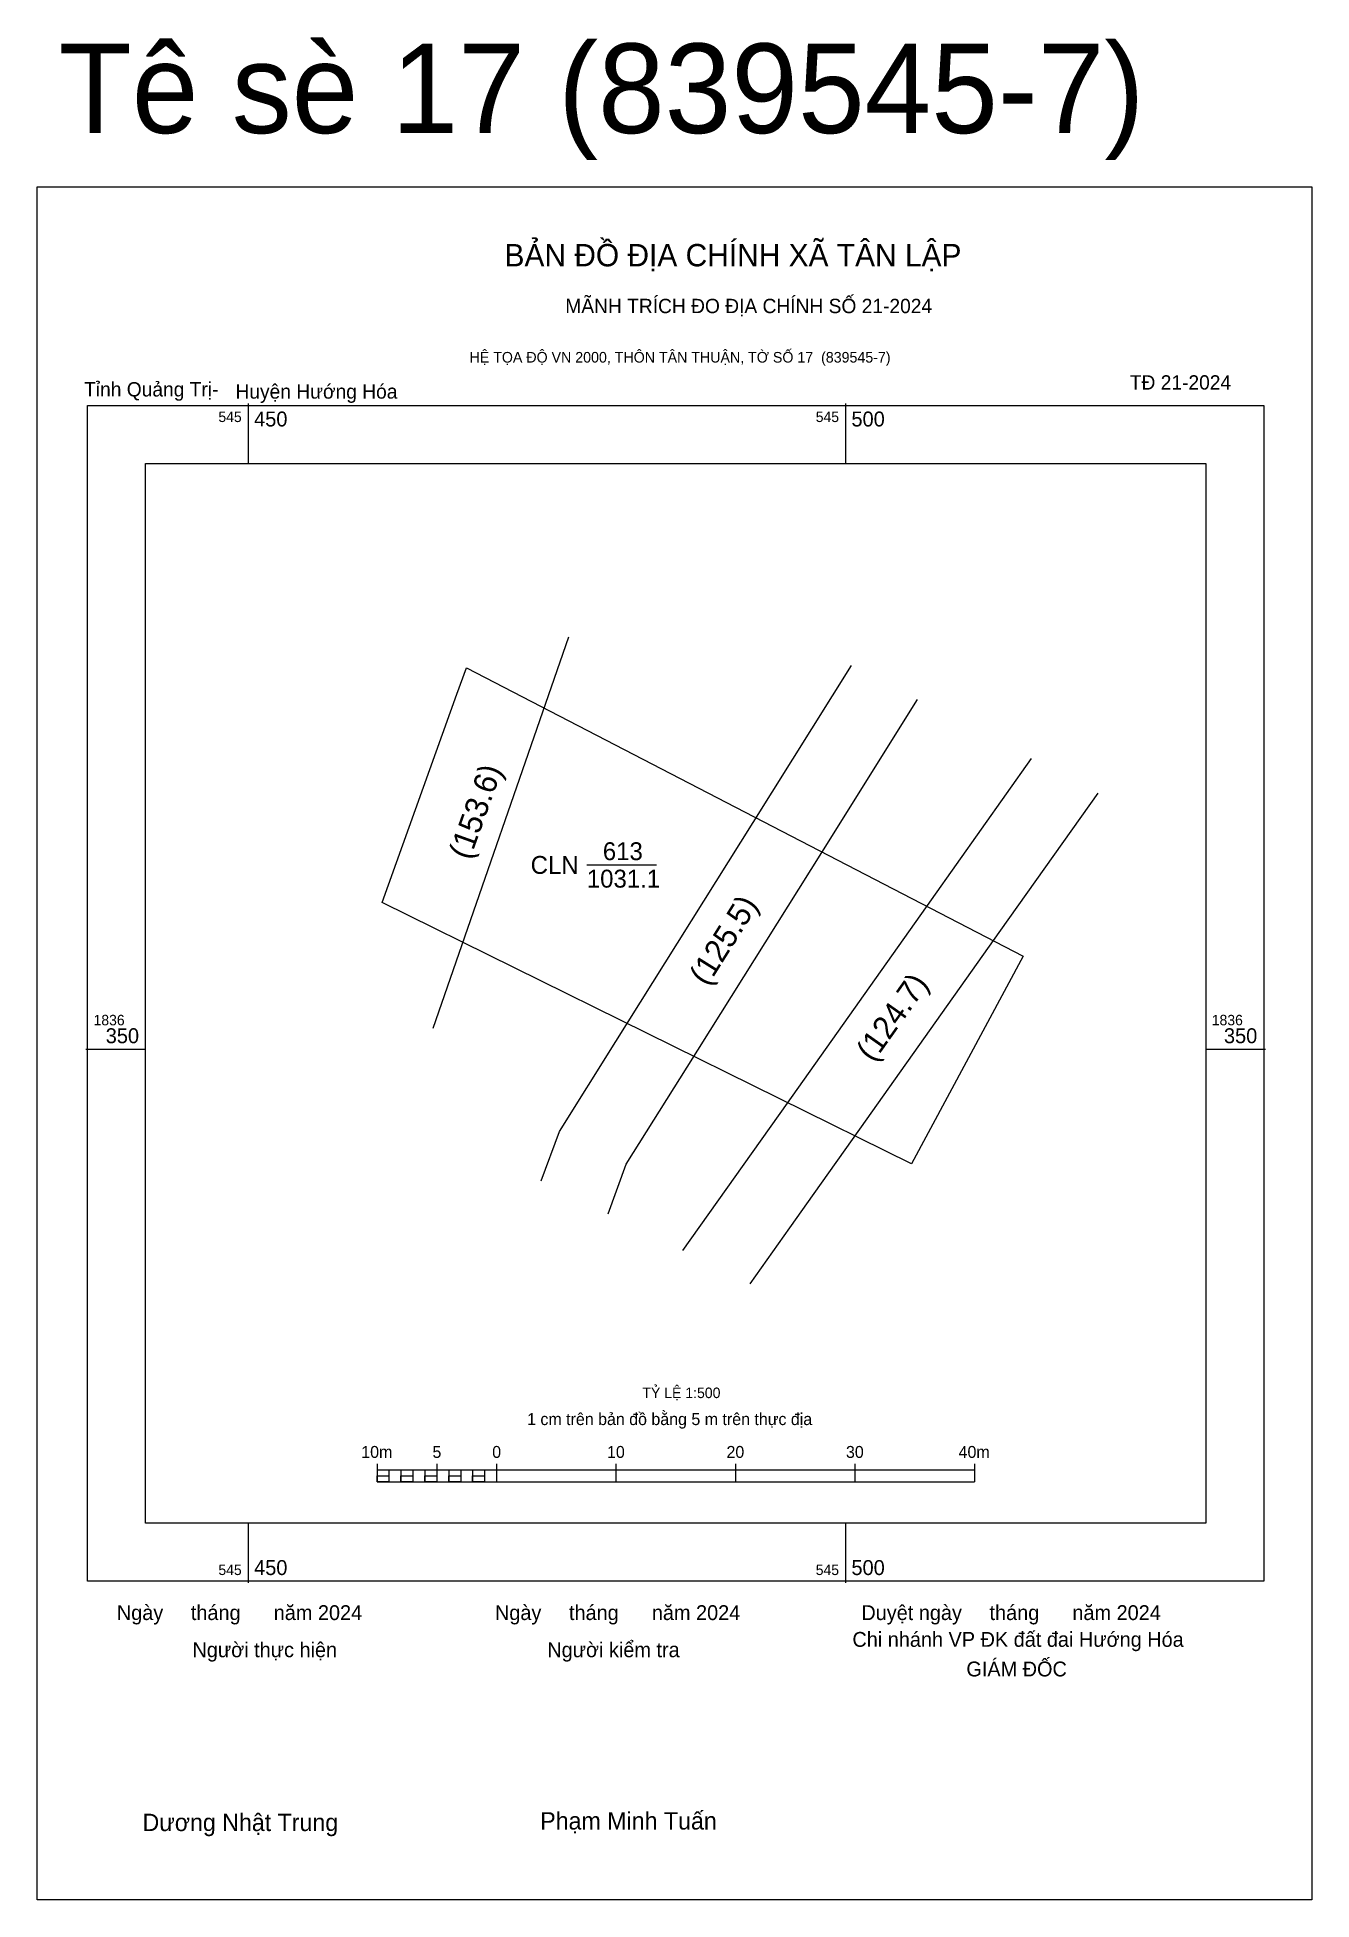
# Model space of a CAD drawing. Extents: x 545432 to 545539, y 1836279 to 1836435.
import ezdxf

# ---------------------------------------------------------------- set-up
doc = ezdxf.new("R2010")
doc.units = 0
for name, color, linetype in [('Level 10', 7, 'Continuous'), ('Level 13', 7, 'Continuous'), ('Level 15', 7, 'Continuous'), ('Level 27', 7, 'Continuous'), ('Level 49', 7, 'Continuous'), ('Level 50', 7, 'Continuous'), ('Level 59', 7, 'Continuous'), ('Level 6', 7, 'Continuous'), ('Level 62', 7, 'Continuous'), ('Level 63', 7, 'Continuous'), ('Level 9', 7, 'Continuous')]:
    doc.layers.add(name, color=color, linetype=linetype)

msp = doc.modelspace()

# ---------------------------------------------------------------- linework, layer by layer
at = {"layer": 'Level 10'}
msp.add_line((545478.35, 1836365.43), (545484.18, 1836365.43), dxfattribs=at)
msp.add_lwpolyline([(545505.53, 1836340.41), (545461.21, 1836362.29), (545467.46, 1836379.74), (545468.27, 1836381.95), (545514.87, 1836357.8)], close=True, dxfattribs=at)
at = {"layer": 'Level 15'}
msp.add_lwpolyline([(545432.35, 1836422.23), (545539.03, 1836422.23), (545539.03, 1836278.77), (545432.35, 1836278.77)], close=True, dxfattribs=at)
at = {"layer": 'Level 27'}
for p, q in [((545468.27, 1836381.95), (545468.27, 1836381.95)), ((545461.21, 1836362.29), (545461.2, 1836362.28)), ((545514.87, 1836357.8), (545514.87, 1836357.81)), ((545505.53, 1836340.41), (545505.53, 1836340.41)), ((545505.53, 1836340.41), (545505.54, 1836340.41))]:
    msp.add_line(p, q, dxfattribs=at)
at = {"layer": 'Level 50'}
msp.add_line((545476.81, 1836384.5), (545465.47, 1836351.73), dxfattribs=at)
at = {"layer": 'Level 59'}
for points in [[(545474.54, 1836338.98), (545476.05, 1836343.1), (545480.77, 1836350.64), (545492.26, 1836368.98), (545500.51, 1836382.14)], [(545480.13, 1836336.22), (545481.65, 1836340.36), (545486.74, 1836348.49), (545498.02, 1836366.48), (545506.03, 1836379.28)], [(545486.39, 1836333.13), (545495.14, 1836345.47), (545507.2, 1836362.5), (545515.58, 1836374.33)], [(545492.02, 1836330.35), (545495.33, 1836335.03), (545497.38, 1836337.92), (545501.19, 1836343.3), (545513.01, 1836359.98), (545521.14, 1836371.45)]]:
    msp.add_lwpolyline(points, dxfattribs=at)
at = {"layer": 'Level 62'}
msp.add_lwpolyline([(545441.41, 1836399.06), (545530.16, 1836399.06), (545530.16, 1836310.3), (545441.41, 1836310.3)], close=True, dxfattribs=at)
at = {"layer": 'Level 63'}
for p, q in [((545450, 1836404.06), (545450, 1836399.06)), ((545500, 1836404.06), (545500, 1836399.06)), ((545436.41, 1836350), (545441.41, 1836350)), ((545530.16, 1836350), (545535.16, 1836350)), ((545460.79, 1836315.27), (545460.79, 1836313.77)), ((545465.79, 1836315.27), (545465.79, 1836313.77)), ((545470.79, 1836315.27), (545470.79, 1836313.77)), ((545480.79, 1836315.27), (545480.79, 1836313.77)), ((545490.79, 1836315.27), (545490.79, 1836313.77)), ((545500.79, 1836315.27), (545500.79, 1836313.77)), ((545510.79, 1836315.27), (545510.79, 1836313.77)), ((545460.79, 1836314.77), (545510.79, 1836314.77)), ((545460.79, 1836313.77), (545510.79, 1836313.77)), ((545461.79, 1836314.77), (545461.79, 1836313.77)), ((545462.79, 1836314.77), (545462.79, 1836313.77)), ((545463.79, 1836314.77), (545463.79, 1836313.77)), ((545464.79, 1836314.77), (545464.79, 1836313.77)), ((545465.79, 1836314.77), (545465.79, 1836313.77)), ((545466.79, 1836314.77), (545466.79, 1836313.77)), ((545467.79, 1836314.77), (545467.79, 1836313.77)), ((545468.79, 1836314.77), (545468.79, 1836313.77)), ((545469.79, 1836314.77), (545469.79, 1836313.77)), ((545470.79, 1836314.77), (545470.79, 1836313.77)), ((545450, 1836310.3), (545450, 1836305.3)), ((545500, 1836310.3), (545500, 1836305.3))]:
    msp.add_line(p, q, dxfattribs=at)
for points in [[(545436.56, 1836403.9), (545535.01, 1836403.9), (545535.01, 1836305.46), (545436.56, 1836305.46)], [(545460.79, 1836314.27), (545461.79, 1836314.27), (545461.79, 1836313.77), (545460.79, 1836313.77)], [(545460.79, 1836314.27), (545461.79, 1836314.27), (545461.79, 1836313.77), (545460.79, 1836313.77)], [(545462.79, 1836314.27), (545463.79, 1836314.27), (545463.79, 1836313.77), (545462.79, 1836313.77)], [(545464.79, 1836314.27), (545465.79, 1836314.27), (545465.79, 1836313.77), (545464.79, 1836313.77)], [(545466.79, 1836314.27), (545467.79, 1836314.27), (545467.79, 1836313.77), (545466.79, 1836313.77)], [(545468.79, 1836314.27), (545469.79, 1836314.27), (545469.79, 1836313.77), (545468.79, 1836313.77)]]:
    msp.add_lwpolyline(points, close=True, dxfattribs=at)

# ---------------------------------------------------------------- texts
at = {"layer": 'Level 13'}
for s, p in [('613', (545479.69, 1836365.83)), ('CLN', (545473.65, 1836364.68)), ('1031.1', (545478.35, 1836363.53))]:
    msp.add_text(s, height=1.5, dxfattribs=at).set_placement(p)
at = {"layer": 'Level 49'}
msp.add_text('(153.6)', height=1.916, rotation=70.2822, dxfattribs=at).set_placement((545468.55, 1836365.78))
at = {"layer": 'Level 59'}
for s, rotation, p in [('(125.5)', 57.9309, (545488.44, 1836355.2)), ('(124.7)', 54.6807, (545502.33, 1836348.83))]:
    msp.add_text(s, height=1.92, rotation=rotation, dxfattribs=at).set_placement(p)
at = {"layer": 'Level 6'}
msp.add_text('TỶ LỆ 1:500', height=0.879, dxfattribs=at).set_placement((545483, 1836320.78))
at = {"layer": 'Level 63'}
for s, height, p in [('Tê sè 17 (839545-7)', 7.5, (545434.14, 1836426.72)), ('BẢN ĐỒ ĐỊA CHÍNH XÃ TÂN LẬP', 1.8718, (545471.46, 1836415.56)), ('MÃNH TRÍCH ĐO ĐỊA CHÍNH SỐ 21-2024', 1.2011, (545476.55, 1836411.64)), ('HỆ TỌA ĐỘ VN 2000, THÔN TÂN THUẬN, TỜ SỐ 17  (839545-7)', 0.8891, (545468.53, 1836407.5)), ('545', 0.875, (545447.51, 1836402.52)), ('450', 1.25, (545450.5, 1836402.15)), ('545', 0.875, (545497.51, 1836402.52)), ('500', 1.25, (545500.5, 1836402.15)), ('D', 0.00501, (545467.46, 1836379.74)), ('D', 0.00501, (545467.46, 1836379.74)), ('D', 0.00501, (545467.46, 1836379.74)), ('D', 0.00501, (545467.46, 1836379.74)), ('D', 0.00501, (545467.46, 1836379.74)), ('D', 0.00501, (545467.46, 1836379.74)), ('1836', 0.875, (545437.06, 1836352)), ('1836', 0.875, (545530.66, 1836352)), ('350', 1.25, (545438.08, 1836350.5)), ('350', 1.25, (545531.68, 1836350.5)), ('1 cm trên bản đồ bằng 5 m trên thực địa', 1, (545473.35, 1836318.52)), ('10m', 1, (545459.47, 1836315.77)), ('5', 1, (545465.43, 1836315.77)), ('0', 1, (545470.43, 1836315.77)), ('10', 1, (545480.04, 1836315.77)), ('20', 1, (545490.04, 1836315.77)), ('30', 1, (545500.04, 1836315.77)), ('40m', 1, (545509.47, 1836315.77)), ('450', 1.25, (545450.5, 1836305.96)), ('500', 1.25, (545500.5, 1836305.96)), ('545', 0.875, (545447.51, 1836305.96)), ('545', 0.875, (545497.51, 1836305.96)), ('Ngày     tháng      năm 2024', 1.2442, (545439.01, 1836302.19)), ('Ngày     tháng      năm 2024', 1.2442, (545470.66, 1836302.19)), ('Duyệt ngày     tháng      năm 2024', 1.2442, (545501.33, 1836302.19)), ('Chi nhánh VP ĐK đất đai Hướng Hóa', 1.2442, (545500.58, 1836299.95)), ('Người thực hiện', 1.2442, (545445.34, 1836299.08)), ('Người kiểm tra', 1.2442, (545475.04, 1836299.08)), ('GIÁM ĐỐC', 1.244, (545510.12, 1836297.47)), ('Dương Nhật Trung', 1.4512, (545441.16, 1836284.52)), ('Phạm Minh Tuấn', 1.4512, (545474.45, 1836284.65))]:
    msp.add_text(s, height=height, dxfattribs=at).set_placement(p)
at = {"layer": 'Level 9'}
for s, height, p in [('Tỉnh Quảng Trị-', 1.2011, (545436.27, 1836404.66)), ('Huyện Hướng Hóa', 1.2011, (545448.94, 1836404.48)), ('TĐ 21-2024', 1.201, (545523.8, 1836405.24))]:
    msp.add_text(s, height=height, dxfattribs=at).set_placement(p)

doc.saveas('drawing.dxf')
